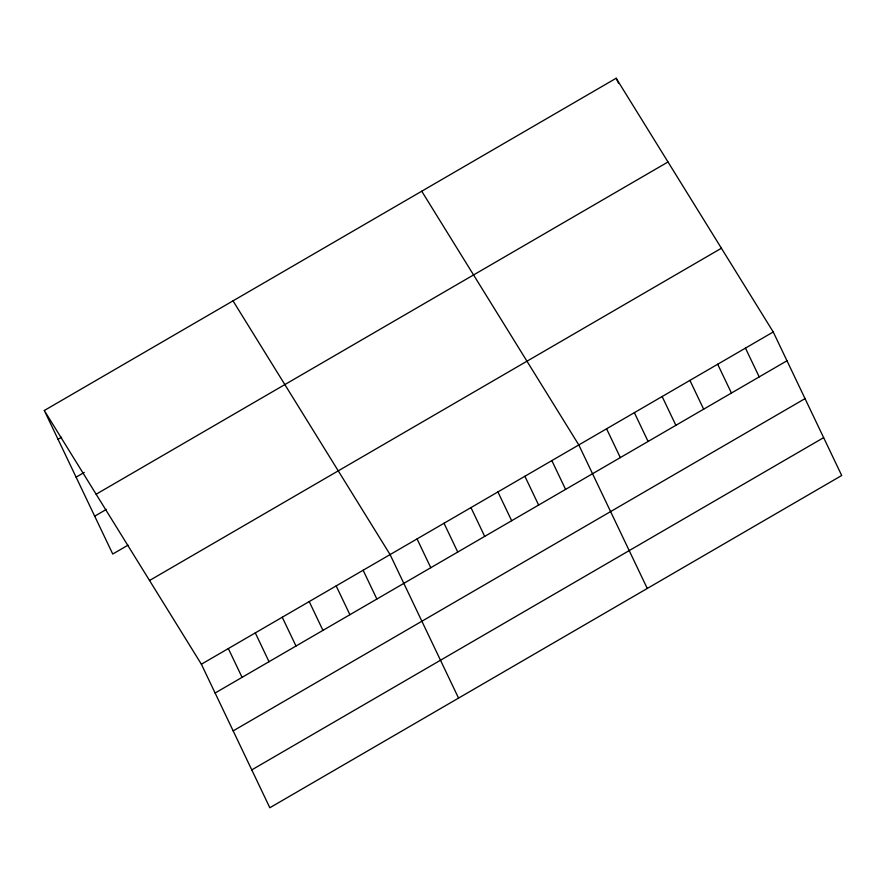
<?xml version="1.0" encoding="UTF-8"?>
<svg xmlns="http://www.w3.org/2000/svg" width="886" height="886" viewBox="0 0 886 886"><rect width="100%" height="100%" fill="white"/><g stroke="black" fill="none" stroke-linecap="round" stroke-linejoin="round"><path stroke-width="1.33" d="M44.3 410.506L616.169 78.245L773.245 331.973L841.7 475.494L269.831 807.755L201.377 664.223L44.3 410.506L112.755 554.027L127.994 545.178M58.033 439.301L61.555 437.252M76.096 477.155L84.303 472.393M96.131 494.233L668 161.972M94.702 516.173L106.42 509.361M149.535 580.496L721.403 248.246M201.377 664.223L773.245 331.973M215.11 693.018L786.978 360.768M233.162 730.884L805.031 398.622M251.768 769.89L823.637 437.64M421.736 191.221L578.802 444.938L647.267 588.459M233.018 300.863L390.084 554.581L458.549 698.102M745.458 348.109L759.202 376.904M616.169 78.245L618.461 83.051M717.682 364.246L731.426 393.041M689.906 380.382L703.65 409.177M662.13 396.518L675.874 425.313M634.354 412.654L648.098 441.461M606.578 428.802L620.322 457.597M551.845 460.598L565.578 489.393M524.889 476.258L538.622 505.053M497.921 491.929L511.665 520.724M470.964 507.589L484.697 536.384M444.008 523.249L457.741 552.044M417.051 538.909L430.784 567.716M363.127 570.241L376.86 599.036M336.171 585.901L349.904 614.696M309.214 601.572L322.947 630.367M282.246 617.232L295.99 646.027M255.29 632.892L269.023 661.687M228.333 648.563L242.066 677.358"/></g></svg>
